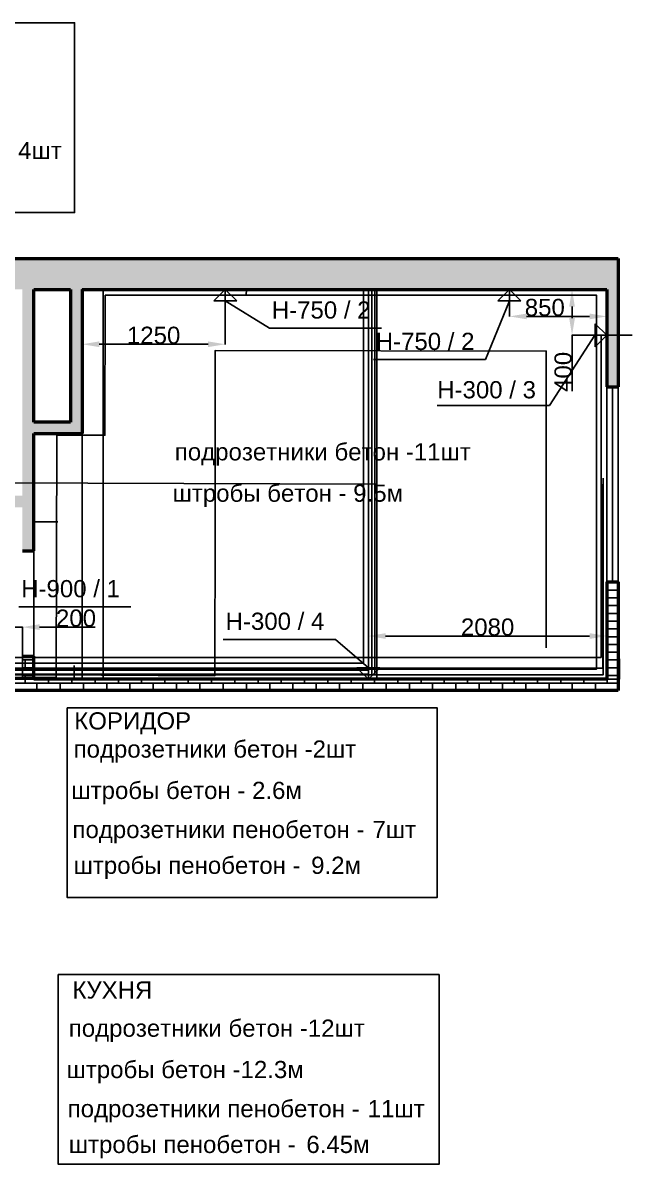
# Model space of a CAD drawing. Header units: millimetres. Extents: x 6972 to 37099, y -38555 to -11376.
# Drawn here: x 31780 to 37099, y -21334 to -11376 of the extents above; entities that cross this region are included whole.
import ezdxf

# ---------------------------------------------------------------- set-up
doc = ezdxf.new("R2010")
doc.units = ezdxf.units.MM
for name, color, linetype in [('CABEL_2', 11, 'Continuous'), ('CABEL_220', 10, 'Continuous'), ('CABEL_6', 131, 'Continuous'), ('CABEL_AUDIO', 50, 'Continuous'), ('CABEL_HDMI', 190, 'Continuous'), ('CABEL_LED', 100, 'Continuous'), ('CABEL_SWITCH', 170, 'Continuous'), ('CABEL_UPS', 92, 'Continuous'), ('CABEL_WEB', 170, 'Continuous'), ('CABEL_ZONE_POTOLOK', 20, 'Continuous'), ('CABEL_ZONE_SWET', 240, 'Continuous'), ('Dimm_annot_ROZETKI', 210, 'Continuous'), ('h', 51, 'Continuous'), ('ROZETKI', 240, 'Continuous'), ('windows', 170, 'Continuous')]:
    doc.layers.add(name, color=color, linetype=linetype)
doc.layers.add('walls', color=30, linetype='Continuous', lineweight=50)
doc.styles.get("Standard").update_dxf_attribs({"font": 'arial.ttf'})
doc.dimstyles.new('ISO-25', dxfattribs={"dimtxt": 150, "dimasz": 150, "dimexe": 1.25, "dimexo": 0.625, "dimtad": 1, "dimtxsty": 'Standard', "dimcen": 2.5, "dimadec": 0, "dimazin": 0, "dimtfac": 1, "dimtmove": 0, "dimatfit": 3, "dimfxl": 1, "dimarcsym": 0})

# ---------------------------------------------------------------- blocks, each defined once
blk = doc.blocks.new('Shtroba')
at = {"layer": 'ROZETKI'}
for p, q in [((0, 0), (-100, -100)), ((100, -100), (0, 0)), ((0, -100), (-100, -100)), ((0, -100), (100, -100))]:
    blk.add_line(p, q, dxfattribs=at)
blk = doc.blocks.new('*D120')
at = {"layer": 'Defpoints', "color": 0, "transparency": 16777216}
for p in [(32296.6, -13702.7), (33546.6, -13702.7), (33546.6, -14180.7)]:
    blk.add_point(p, dxfattribs=at)
at = {"layer": 'Dimm_annot_ROZETKI', "color": 0, "lineweight": -2, "transparency": 16777216}
for p, q in [((32296.6, -13703.3), (32296.6, -14181.9)), ((33546.6, -13703.3), (33546.6, -14181.9)), ((32446.6, -14180.7), (33396.6, -14180.7))]:
    blk.add_line(p, q, dxfattribs=at)
at = {"layer": 'Dimm_annot_ROZETKI', "color": 0, "transparency": 16777216}
for points in [[(32446.6, -14155.7), (32446.6, -14205.7), (32296.6, -14180.7)], [(33396.6, -14155.7), (33396.6, -14205.7), (33546.6, -14180.7)]]:
    blk.add_solid(points, dxfattribs=at)
at = {"layer": 'Dimm_annot_ROZETKI', "color": 0, "transparency": 16777216, "insert": (32921.6, -14103.5), "char_height": 150, "attachment_point": 5}
blk.add_mtext('1250', dxfattribs=at)
blk = doc.blocks.new('*D121')
at = {"layer": 'Defpoints', "color": 0, "transparency": 16777216}
for p in [(36026.6, -13702.7), (36876.6, -13702.7), (36026.6, -13937.9)]:
    blk.add_point(p, dxfattribs=at)
at = {"layer": 'Dimm_annot_ROZETKI', "color": 0, "lineweight": -2, "transparency": 16777216}
for p, q in [((36026.6, -13703.3), (36026.6, -13939.1)), ((36876.6, -13703.3), (36876.6, -13939.1)), ((36726.6, -13937.9), (36176.6, -13937.9))]:
    blk.add_line(p, q, dxfattribs=at)
at = {"layer": 'Dimm_annot_ROZETKI', "color": 0, "transparency": 16777216}
for points in [[(36176.6, -13912.9), (36176.6, -13962.9), (36026.6, -13937.9)], [(36726.6, -13912.9), (36726.6, -13962.9), (36876.6, -13937.9)]]:
    blk.add_solid(points, dxfattribs=at)
at = {"layer": 'Dimm_annot_ROZETKI', "color": 0, "transparency": 16777216, "insert": (36335.9, -13860.7), "char_height": 150, "attachment_point": 5}
blk.add_mtext('850', dxfattribs=at)
blk = doc.blocks.new('*D122')
at = {"layer": 'Defpoints', "color": 0, "transparency": 16777216}
for p in [(36876.6, -13702.7), (36573.6, -14102.7), (36876.6, -14102.7)]:
    blk.add_point(p, dxfattribs=at)
at = {"layer": 'Dimm_annot_ROZETKI', "color": 0, "lineweight": -2, "transparency": 16777216}
for p, q in [((36876, -13702.7), (36572.3, -13702.7)), ((36573.6, -13852.7), (36573.6, -13952.7)), ((36876, -14102.7), (36572.3, -14102.7)), ((36573.6, -14102.7), (36573.6, -14590.9))]:
    blk.add_line(p, q, dxfattribs=at)
at = {"layer": 'Dimm_annot_ROZETKI', "color": 0, "transparency": 16777216}
for points in [[(36548.6, -13852.7), (36598.6, -13852.7), (36573.6, -13702.7)], [(36548.6, -13952.7), (36598.6, -13952.7), (36573.6, -14102.7)]]:
    blk.add_solid(points, dxfattribs=at)
at = {"layer": 'Dimm_annot_ROZETKI', "color": 0, "transparency": 16777216, "insert": (36496.4, -14421.8), "char_height": 150, "attachment_point": 5, "rotation": 90}
blk.add_mtext('400', dxfattribs=at)
blk = doc.blocks.new('*D123')
at = {"layer": 'Defpoints', "color": 0, "transparency": 16777216}
for p in [(34796.6, -16726.5), (34796.6, -17102.7), (36876.6, -17102.7)]:
    blk.add_point(p, dxfattribs=at)
at = {"layer": 'Dimm_annot_ROZETKI', "color": 0, "lineweight": -2, "transparency": 16777216}
for p, q in [((34796.6, -17102.1), (34796.6, -16725.3)), ((36726.6, -16726.5), (34946.6, -16726.5)), ((36876.6, -17102.1), (36876.6, -16725.3))]:
    blk.add_line(p, q, dxfattribs=at)
at = {"layer": 'Dimm_annot_ROZETKI', "color": 0, "transparency": 16777216}
for points in [[(34946.6, -16701.5), (34946.6, -16751.5), (34796.6, -16726.5)], [(36726.6, -16701.5), (36726.6, -16751.5), (36876.6, -16726.5)]]:
    blk.add_solid(points, dxfattribs=at)
at = {"layer": 'Dimm_annot_ROZETKI', "color": 0, "transparency": 16777216, "insert": (35836.6, -16649.3), "char_height": 150, "attachment_point": 5}
blk.add_mtext('2080', dxfattribs=at)
blk = doc.blocks.new('*D129')
at = {"layer": 'Defpoints', "color": 0, "transparency": 16777216}
for p in [(31776.6, -16648.6), (31576.6, -17102.7), (31776.6, -17102.7)]:
    blk.add_point(p, dxfattribs=at)
at = {"layer": 'Dimm_annot_ROZETKI', "color": 0, "lineweight": -2, "transparency": 16777216}
for p, q in [((31426.6, -16648.6), (31276.6, -16648.6)), ((31576.6, -17102.1), (31576.6, -16647.4)), ((31576.6, -16648.6), (31776.6, -16648.6)), ((31776.6, -17102.1), (31776.6, -16647.4)), ((31926.6, -16648.6), (32411.3, -16648.6))]:
    blk.add_line(p, q, dxfattribs=at)
at = {"layer": 'Dimm_annot_ROZETKI', "color": 0, "transparency": 16777216}
for points in [[(31426.6, -16623.6), (31426.6, -16673.6), (31576.6, -16648.6)], [(31926.6, -16623.6), (31926.6, -16673.6), (31776.6, -16648.6)]]:
    blk.add_solid(points, dxfattribs=at)
at = {"layer": 'Dimm_annot_ROZETKI', "color": 0, "transparency": 16777216, "insert": (32244, -16571.4), "char_height": 150, "attachment_point": 5}
blk.add_mtext('200', dxfattribs=at)

msp = doc.modelspace()

# ---------------------------------------------------------------- hatches: boundary and pattern name
at = {"layer": 'h'}
h = msp.add_hatch(dxfattribs=at)
h.set_pattern_fill('AR-BRSTD', color=256)
h.paths.add_polyline_path([(29586.618, -13702.697), (31776.618, -13702.697), (31776.618, -15502.697), (31276.618, -15502.697), (31276.618, -15602.697), (31776.618, -15602.697), (31776.618, -15982.697), (31876.618, -15982.697), (31876.618, -14962.697), (32296.618, -14962.697), (32296.618, -13702.697), (36876.618, -13702.697), (36876.618, -14552.697), (36976.618, -14552.697), (36976.618, -13432.697), (22502.618, -13432.697), (22502.618, -14002.697), (22602.618, -14002.697), (22602.618, -13702.697), (29386.618, -13702.697), (29386.618, -15892.697), (29586.618, -15892.697), (29586.618, -15602.697), (30456.618, -15602.697), (30456.618, -15502.697), (29586.618, -15502.697)])
h.paths.add_polyline_path([(31876.618, -14860.697), (31876.618, -13702.697), (32196.618, -13702.697), (32196.618, -14860.697)], flags=16)
h = msp.add_hatch(dxfattribs=at)
h.set_pattern_fill('AR-BRSTD', color=256)
h.paths.add_polyline_path([(31586.618, -17202.697), (36976.618, -17202.697), (36976.618, -16252.697), (36876.618, -16252.697), (36876.618, -17102.697), (31876.618, -17102.697), (31876.618, -16902.697), (31776.618, -16902.697), (31776.618, -17102.697), (31386.618, -17102.697), (31386.618, -19692.697), (30786.618, -19692.697), (30786.618, -19892.697), (31386.618, -19892.697), (31386.618, -20812.697), (31586.618, -20812.697)])
h.paths.add_polyline_path([(29771.618, -19892.697), (29771.618, -19692.697), (29586.618, -19692.697), (29586.618, -19892.697)])
h.paths.add_polyline_path([(29586.618, -19112.697), (29586.618, -19077.346), (29386.781, -18877.509), (29316.07, -18948.22), (29386.618, -19018.768), (29386.618, -19112.697)])

# ---------------------------------------------------------------- linework, layer by layer
at = {"layer": 'CABEL_2'}
for points in [[(34586.618, -13702.697), (32296.618, -13702.697), (32296.618, -17102.697), (31386.618, -17102.697), (31386.618, -19616.111)], [(31343.614, -19652.082), (31343.614, -17065.841), (36845.084, -17065.841), (36845.084, -15349.221)], [(32084.442, -15729.709), (31876.618, -15729.709), (31876.618, -17102.697), (31386.618, -17102.697), (31386.618, -19692.697)]]:
    msp.add_lwpolyline(points, dxfattribs=at)
at = {"layer": 'CABEL_220'}
msp.add_lwpolyline([(31264.974, -19503.032), (31264.974, -17014.863), (36788.544, -17014.863), (36788.544, -14102.697), (36788.544, -13752.697), (36026.618, -13752.697), (33546.618, -13752.697)], dxfattribs=at)
at = {"layer": 'CABEL_6'}
for points in [[(31334.286, -19692.697), (31334.286, -17006.538), (36842.848, -17006.538), (36842.848, -15402.697)], [(31360.29, -19692.697), (31360.29, -17058.108), (33565.618, -17058.108)]]:
    msp.add_lwpolyline(points, dxfattribs=at)
at = {"layer": 'CABEL_AUDIO'}
for points in [[(34825.164, -13702.697), (34825.164, -17058.421)], [(34851.895, -13702.697), (34851.895, -17058.421)]]:
    msp.add_lwpolyline(points, dxfattribs=at)
at = {"layer": 'CABEL_HDMI'}
msp.add_line((34869.375, -17102.697), (34869.375, -13702.697), dxfattribs=at)
at = {"layer": 'CABEL_LED', "ltscale": 25}
msp.add_lwpolyline([(36988.584, -16924.452), (36988.584, -17102.697), (31487.585, -17102.697), (31487.585, -19469.811)], dxfattribs=at)
at = {"layer": 'CABEL_SWITCH', "ltscale": 25}
for points in [[(33731.618, -13702.697), (33729.542, -13753.008), (32498.761, -13753.008), (32497.021, -14974.373), (32077.67, -14974.373), (32071.734, -17088.748), (31455.905, -17088.748), (31455.905, -19480.632)], [(32229.045, -16982.502), (32229.045, -17102.697), (31571.618, -17102.697), (31571.618, -19537.675), (31442.797, -19537.675)]]:
    msp.add_lwpolyline(points, dxfattribs=at)
at = {"layer": 'CABEL_UPS'}
msp.add_lwpolyline([(31326.867, -19539.927), (31326.867, -17023.443), (34796.618, -17023.443), (34796.618, -13702.697)], dxfattribs=at)
at = {"layer": 'CABEL_WEB'}
for points in [[(34754.484, -13702.697), (34754.484, -16962.053), (31366.221, -16962.053), (31366.221, -19580.83)], [(37098.562, -14102.697), (36826.618, -14102.697), (36826.618, -16913.677), (31292.452, -16913.677), (31292.452, -19409.896)], [(34796.618, -17058.421), (31379.668, -17058.421), (31379.668, -19580.83)]]:
    msp.add_lwpolyline(points, dxfattribs=at)
at = {"layer": 'CABEL_ZONE_POTOLOK', "ltscale": 25}
for points in [[(34514.618, -13702.697), (32481.618, -13702.697), (32481.618, -17102.697), (31443.482, -17102.697), (31443.482, -19499.62)], [(36346.618, -16830.611), (36348.921, -15967.981), (36346.618, -15106.645), (36348.921, -14240.14), (33459.266, -14235.168), (33459.266, -15102.857), (33459.266, -15967.264), (33456.963, -16830.611), (33456.963, -17072.436), (31472.389, -17062.674), (31461.606, -19474.354)]]:
    msp.add_lwpolyline(points, dxfattribs=at)
at = {"layer": 'CABEL_ZONE_SWET', "ltscale": 25}
msp.add_lwpolyline([(34861.618, -15402.697), (31505.826, -15390.28), (31505.826, -19469.811)], dxfattribs=at)
at = {"layer": 'Dimm_annot_ROZETKI'}
for p, q in [((33932.026, -14040.755), (33546.618, -13802.697)), ((35818.05, -14314.791), (36026.618, -13802.697)), ((33932.026, -14040.755), (34910.829, -14040.755)), ((36375.468, -14714.928), (36771.672, -14102.697)), ((34839.246, -14314.791), (35818.05, -14314.791)), ((35396.664, -14714.928), (36375.468, -14714.928)), ((31744.65, -16472.182), (32723.454, -16472.182)), ((33528.884, -16756.669), (34507.688, -16756.669)), ((34507.688, -16756.669), (34796.618, -17002.697))]:
    msp.add_line(p, q, dxfattribs=at)
for points in [[(29003.558, -11376.393), (32231.622, -11376.393), (32231.622, -13032.058), (29003.558, -13032.058)], [(32167.715, -17352.083), (35395.779, -17352.083), (35395.779, -19007.747), (32167.715, -19007.747)], [(32089.619, -19680.286), (35412.581, -19680.286), (35412.581, -21334.396), (32089.619, -21334.396)]]:
    msp.add_lwpolyline(points, close=True, dxfattribs=at)
at = {"layer": 'walls'}
for p, q in [((22502.618, -13432.697), (36976.618, -13432.697)), ((36976.618, -13432.697), (36976.618, -14552.697)), ((31876.618, -13702.697), (32196.618, -13702.697)), ((31876.618, -14860.697), (31876.618, -13702.697)), ((32196.618, -13702.697), (32196.618, -14860.697)), ((32296.618, -13702.697), (32296.618, -14960.697)), ((32296.618, -13702.697), (36876.618, -13702.697)), ((36876.618, -13702.697), (36876.618, -14552.697)), ((36876.618, -14552.697), (36976.618, -14552.697)), ((32196.618, -14860.697), (31876.618, -14860.697)), ((31876.618, -15982.697), (31876.618, -14960.697)), ((32296.618, -14962.697), (31876.618, -14962.697)), ((31776.618, -15982.697), (31876.618, -15982.697)), ((36876.618, -16252.697), (36976.618, -16252.697)), ((36876.618, -16252.697), (36876.618, -17102.697)), ((36976.618, -16252.697), (36976.618, -17202.697)), ((31776.618, -16902.697), (31876.618, -16902.697)), ((31876.618, -17102.697), (31876.618, -16902.697)), ((36876.618, -17102.697), (31876.618, -17102.697)), ((36976.618, -17202.697), (31586.618, -17202.697))]:
    msp.add_line(p, q, dxfattribs=at)
at = {"layer": 'windows'}
for p, q in [((36876.618, -14552.697), (36876.618, -16252.697)), ((36926.618, -16252.697), (36926.618, -14552.697)), ((36976.618, -16252.697), (36976.618, -14552.697))]:
    msp.add_line(p, q, dxfattribs=at)

# ---------------------------------------------------------------- block references
at = {"layer": 'ROZETKI'}
for p in [(33546.618, -13702.697), (36026.618, -13702.697)]:
    msp.add_blockref('Shtroba', p, dxfattribs=at)
for p, rotation in [((36876.618, -14102.697), 270), ((34796.618, -17102.697), 180)]:
    msp.add_blockref('Shtroba', p, dxfattribs=dict(at, rotation=rotation))

# ---------------------------------------------------------------- texts
at = {"layer": 'Dimm_annot_ROZETKI'}
note = msp.add_mtext_dynamic_manual_height_columns('подрозетники пенобетон - ', width=2605.86399, gutter_width=12.5, heights=[295.901, 0], dxfattribs=dict(at, insert=(29120.675, -12415.187), char_height=150, attachment_point=1))
for column, words in zip(note.columns.linked_columns, ['4шт']):
    column.text = words
at = {"layer": 'Dimm_annot_ROZETKI', "char_height": 150, "attachment_point": 1}
for s, width, heights, insert in [('H-750 / 2', 1317.60537, [0], (33953.007, -13806.617)), ('H-750 / 2', 1317.60537, [0], (34860.227, -14080.653)), ('H-300 / 3', 1317.60537, [0], (35396.664, -14502.601)), ('подрозетники бетон -11шт', 2635.14245, [279.456], (33106.419, -15043.981)), ('штробы бетон - 9.5м', 2727.66292, [223.925], (33086.9, -15404.833)), ('H-900 / 1', 1317.60537, [0], (31765.631, -16238.043)), ('H-300 / 4', 1317.60537, [0], (33549.865, -16522.531)), ('КОРИДОР', 2635.14245, [279.456], (32228.725, -17391.734)), ('подрозетники бетон -2шт', 2635.14245, [279.456], (32223.084, -17637.387)), ('штробы бетон - 2.6м', 2727.66292, [223.925], (32203.565, -17998.24)), ('КУХНЯ', 2635.14245, [279.456], (32212.851, -19739.52)), ('подрозетники бетон -12шт', 2635.14245, [279.456], (32181.102, -20072.651)), ('штробы бетон -12.3м', 2727.66292, [223.925], (32161.583, -20433.503))]:
    msp.add_mtext_dynamic_manual_height_columns(s, width=width, gutter_width=12.5, heights=heights, dxfattribs=dict(at, insert=insert))
at = {"layer": 'Dimm_annot_ROZETKI'}
note = msp.add_mtext_dynamic_manual_height_columns('подрозетники пенобетон - ', width=2605.86399, gutter_width=12.5, heights=[295.901, 0], dxfattribs=dict(at, insert=(32213.324, -18339.586), char_height=150, attachment_point=1))
for column, words in zip(note.columns.linked_columns, ['7шт']):
    column.text = words
note = msp.add_mtext_dynamic_manual_height_columns('штробы пенобетон - ', width=2060.89153, gutter_width=12.5, heights=[179.718, 0], dxfattribs=dict(at, insert=(32223.084, -18651.675), char_height=150, attachment_point=1))
for column, words in zip(note.columns.linked_columns, ['9.2м']):
    column.text = words
note = msp.add_mtext_dynamic_manual_height_columns('подрозетники пенобетон - ', width=2605.86399, gutter_width=12.5, heights=[295.901, 0], dxfattribs=dict(at, insert=(32171.342, -20774.85), char_height=150, attachment_point=1))
for column, words in zip(note.columns.linked_columns, ['11шт']):
    column.text = words
note = msp.add_mtext_dynamic_manual_height_columns('штробы пенобетон - ', width=2060.89153, gutter_width=12.5, heights=[179.718, 0], dxfattribs=dict(at, insert=(32181.102, -21086.939), char_height=150, attachment_point=1))
for column, words in zip(note.columns.linked_columns, ['6.45м']):
    column.text = words

# ---------------------------------------------------------------- dimensions: what is measured, and where the dimension line sits
for base, p1, p2, picture, middle in [((33546.618, -14180.679), (32296.618, -13702.697), (33546.618, -13702.697), '*D120', (32921.618, -14103.468)), ((31776.618, -16648.635), (31576.618, -17102.697), (31776.618, -17102.697), '*D129', (32243.972, -16571.424)), ((34796.618, -16726.531), (36876.618, -17102.697), (34796.618, -17102.697), '*D123', (35836.618, -16649.32))]:
    dim = msp.add_linear_dim(base=base, p1=p1, p2=p2, dimstyle='ISO-25', dxfattribs=at)
    dim.commit()
    dim.dimension.update_dxf_attribs({"geometry": picture, "text_midpoint": middle})
dim = msp.add_linear_dim(base=(36026.618, -13937.87), p1=(36876.618, -13702.697), p2=(36026.618, -13702.697), dimstyle='ISO-25', dxfattribs=at)
dim.commit()
dim.dimension.update_dxf_attribs({"geometry": '*D121', "text_midpoint": (36335.866, -13937.87), "dimtype": 160})
dim = msp.add_linear_dim(base=(36573.57, -14102.697), p1=(36876.618, -13702.697), p2=(36876.618, -14102.697), angle=90, dimstyle='ISO-25', dxfattribs=at)
dim.commit()
dim.dimension.update_dxf_attribs({"geometry": '*D122', "text_midpoint": (36573.57, -14421.791), "dimtype": 160})

doc.saveas('drawing.dxf')
